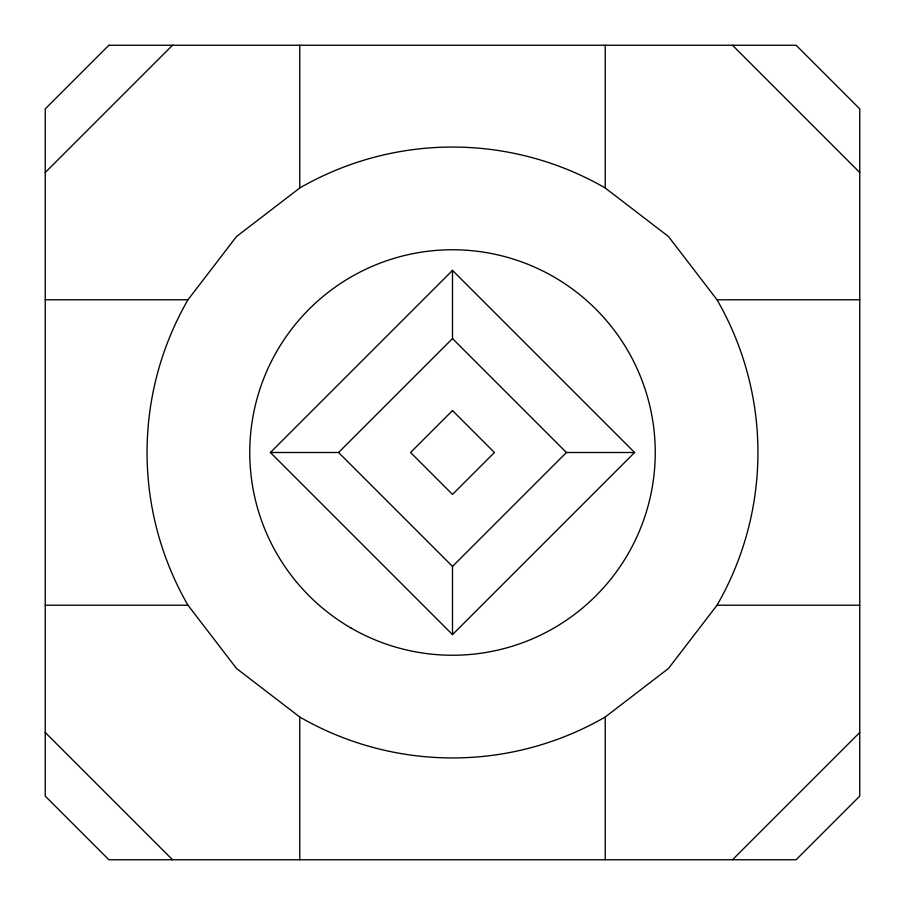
<?xml version="1.0" encoding="UTF-8"?>
<svg xmlns="http://www.w3.org/2000/svg" width="905" height="905" viewBox="0 0 905 905"><rect width="100%" height="100%" fill="white"/><g stroke="black" fill="none" stroke-linecap="round" stroke-linejoin="round"><path stroke-width="1.36" d="M187.98 299.781L236.522 236.522L299.781 187.98A305.438 305.438 0 0 1 605.219 187.98L668.478 236.522L717.02 299.781A305.438 305.438 0 0 1 717.02 605.219L668.478 668.478L605.219 717.02A305.438 305.438 0 0 1 299.781 717.02L236.522 668.478L187.98 605.219A305.438 305.438 0 0 1 187.98 299.781L45.25 299.781M45.25 172.516L172.516 45.25M270.403 452.5L452.5 270.403L634.597 452.5L452.5 634.597L270.403 452.5L338.572 452.5L452.5 566.428L452.5 634.597M338.572 452.5L452.5 338.572L452.5 270.403M452.5 566.428L566.428 452.5L634.597 452.5M732.484 859.75L859.75 732.484M717.02 299.781L859.75 299.781M45.25 605.219L187.98 605.219M717.02 605.219L859.75 605.219M732.484 45.25L859.75 172.516M452.5 338.572L566.428 452.5M45.25 732.484L172.516 859.75M605.219 45.25L605.219 187.98M605.219 717.02L605.219 859.75M299.781 45.25L299.781 187.98M299.781 717.02L299.781 859.75M108.883 45.25L45.25 108.883L45.25 796.117L108.883 859.75L796.117 859.75L859.75 796.117L859.75 108.883L796.117 45.25L108.883 45.25M452.5 410.565L410.565 452.5L452.5 494.435L494.435 452.5L452.5 410.565M351.129 628.081A202.743 202.743 0 0 0 655.243 452.5A202.743 202.743 0 0 0 351.129 276.919A202.743 202.743 0 0 0 351.129 628.081"/></g></svg>
